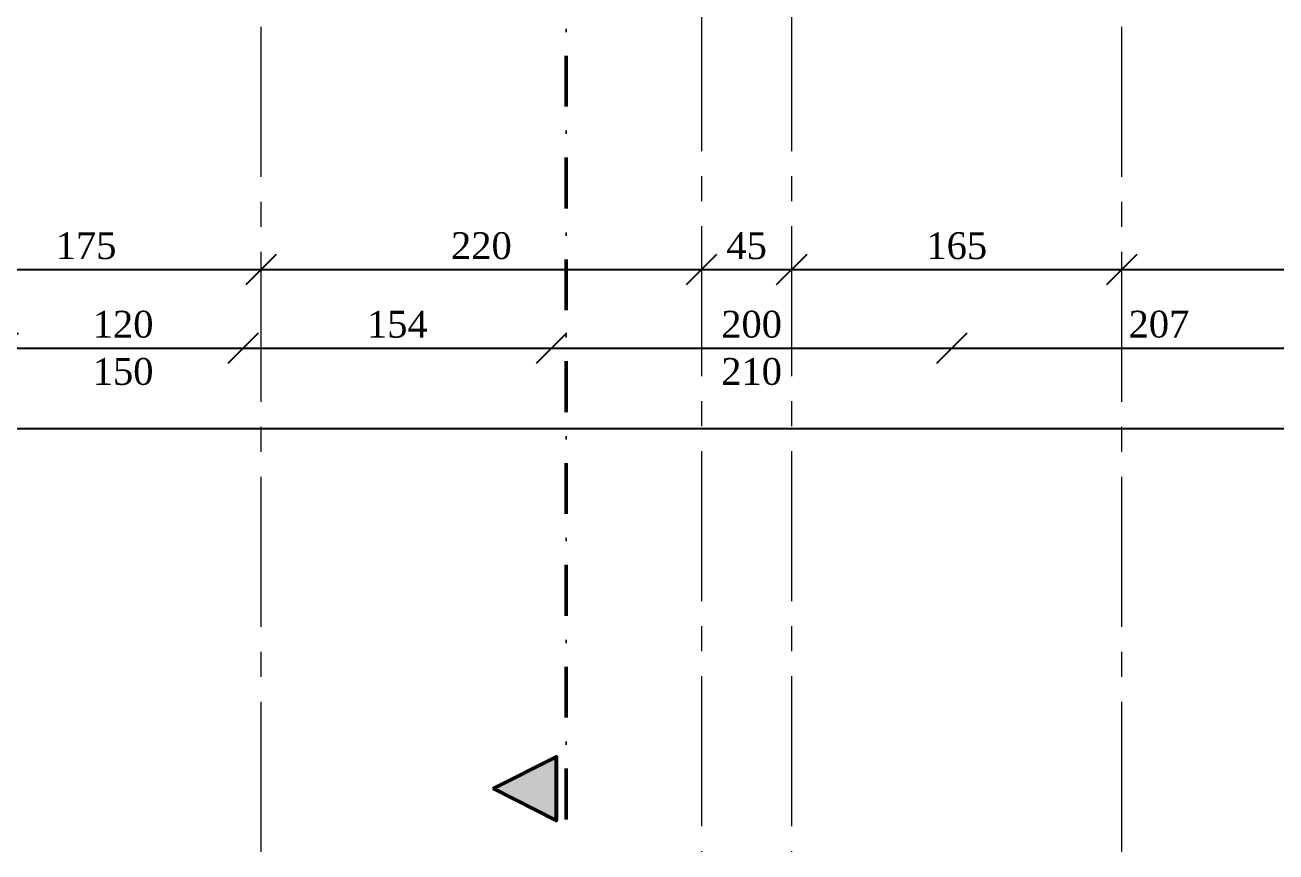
# Model space of a CAD drawing. Header units: millimetres. Extents: x 1373 to 40779, y 1939 to 6439.
# Drawn here: x 11148 to 11773, y 2926 to 3339 of the extents above; entities that cross this region are included whole.
import ezdxf

# ---------------------------------------------------------------- set-up
doc = ezdxf.new("R2010")
doc.units = ezdxf.units.MM
doc.linetypes.add('DASHDOTX2', pattern=[50.8, 25.4, -12.7, 0, -12.7])
doc.linetypes.add('IMPORT-CENTER2', pattern=[112.5, 75, -12.5, 12.5, -12.5])
for name, color, linetype, lineweight in [('A-ANNO-DIMS', 211, 'Continuous', 18), ('A-DETL', 6, 'Continuous', 30), ('A-WALL', 20, 'Continuous', 9), ('kest', 4, 'DASHDOTX2', 50), ('S-GRID', 252, 'IMPORT-CENTER2', 5)]:
    doc.layers.add(name, color=color, linetype=linetype, lineweight=lineweight)
doc.styles.add('Times New Roman', font='times.ttf', dxfattribs={"height": 13.4})
doc.dimstyles.new('2_0_mm_-_Arial', dxfattribs={"dimscale": 30.48, "dimtxt": 14.029207, "dimasz": 0.492126, "dimexe": 0.328084, "dimexo": 0.625, "dimgap": 0.164042, "dimtad": 1, "dimdec": 0, "dimtxsty": 'Times New Roman', "dimblk1": 'OBLIQUE', "dimblk2": 'OBLIQUE', "dimsah": 1, "dimcen": 2.5, "dimdle": 0.328084, "dimazin": 3, "dimtfac": 1, "dimtix": 1, "dimtmove": 0, "dimatfit": 3, "dimfxl": 0.656168, "dimfxlon": 1, "dimtvp": 1, "dimarcsym": 2})

# ---------------------------------------------------------------- blocks, each defined once
blk = doc.blocks.new('_Oblique')
at = {"color": 0, "linetype": 'ByBlock', "lineweight": -2}
blk.add_line((-0.5, -0.5), (0.5, 0.5), dxfattribs=at)
blk = doc.blocks.new('*D17564')
at = {"layer": 'A-ANNO-DIMS', "color": 0, "lineweight": -2, "transparency": 16777216}
blk.add_line((11127.07, 3177.98), (11267.07, 3177.98), dxfattribs=at)
at = {"layer": 'Defpoints', "color": 0, "transparency": 16777216}
for p in [(11137.07, 3197.98), (11257.07, 3197.98), (11257.07, 3177.98)]:
    blk.add_point(p, dxfattribs=at)
at = {"layer": 'A-ANNO-DIMS', "color": 0, "lineweight": -2, "transparency": 16777216, "xscale": 15, "yscale": 15, "zscale": 15, "rotation": 180}
blk.add_blockref('_Oblique', (11137.07, 3177.98), dxfattribs=at)
at = {"layer": 'A-ANNO-DIMS', "color": 0, "lineweight": -2, "transparency": 16777216, "xscale": 15, "yscale": 15, "zscale": 15}
blk.add_blockref('_Oblique', (11257.07, 3177.98), dxfattribs=at)
at = {"layer": 'A-ANNO-DIMS', "color": 0, "transparency": 16777216, "char_height": 13.4, "width": 36.4299, "attachment_point": 5, "style": 'Times New Roman'}
for s, insert in [('\\A1;120', (11197.07, 3189.8)), ('\\A1;150', (11197.07, 3166.17))]:
    blk.add_mtext(s, dxfattribs=dict(at, insert=insert))
blk = doc.blocks.new('*D17565')
at = {"layer": 'A-ANNO-DIMS', "color": 0, "lineweight": -2, "transparency": 16777216}
blk.add_line((11247.07, 3177.98), (11421.07, 3177.98), dxfattribs=at)
at = {"layer": 'Defpoints', "color": 0, "transparency": 16777216}
for p in [(11257.07, 3197.98), (11411.07, 3197.98), (11411.07, 3177.98)]:
    blk.add_point(p, dxfattribs=at)
at = {"layer": 'A-ANNO-DIMS', "color": 0, "lineweight": -2, "transparency": 16777216, "xscale": 15, "yscale": 15, "zscale": 15, "rotation": 180}
blk.add_blockref('_Oblique', (11257.07, 3177.98), dxfattribs=at)
at = {"layer": 'A-ANNO-DIMS', "color": 0, "lineweight": -2, "transparency": 16777216, "xscale": 15, "yscale": 15, "zscale": 15}
blk.add_blockref('_Oblique', (11411.07, 3177.98), dxfattribs=at)
at = {"layer": 'A-ANNO-DIMS', "color": 0, "transparency": 16777216, "insert": (11334.07, 3189.8), "char_height": 13.4, "width": 36.4299, "attachment_point": 5, "style": 'Times New Roman'}
blk.add_mtext('\\A1;154', dxfattribs=at)
blk = doc.blocks.new('*D17566')
at = {"layer": 'A-ANNO-DIMS', "color": 0, "lineweight": -2, "transparency": 16777216}
blk.add_line((11401.07, 3177.98), (11621.07, 3177.98), dxfattribs=at)
at = {"layer": 'Defpoints', "color": 0, "transparency": 16777216}
for p in [(11411.07, 3197.98), (11611.07, 3197.98), (11611.07, 3177.98)]:
    blk.add_point(p, dxfattribs=at)
at = {"layer": 'A-ANNO-DIMS', "color": 0, "lineweight": -2, "transparency": 16777216, "xscale": 15, "yscale": 15, "zscale": 15, "rotation": 180}
blk.add_blockref('_Oblique', (11411.07, 3177.98), dxfattribs=at)
at = {"layer": 'A-ANNO-DIMS', "color": 0, "lineweight": -2, "transparency": 16777216, "xscale": 15, "yscale": 15, "zscale": 15}
blk.add_blockref('_Oblique', (11611.07, 3177.98), dxfattribs=at)
at = {"layer": 'A-ANNO-DIMS', "color": 0, "transparency": 16777216, "char_height": 13.4, "width": 36.4299, "attachment_point": 5, "style": 'Times New Roman'}
for s, insert in [('\\A1;200', (11511.07, 3189.8)), ('\\A1;210', (11511.07, 3166.17))]:
    blk.add_mtext(s, dxfattribs=dict(at, insert=insert))
blk = doc.blocks.new('*D17567')
at = {"layer": 'A-ANNO-DIMS', "color": 0, "lineweight": -2, "transparency": 16777216}
blk.add_line((11601.07, 3177.98), (11828.07, 3177.98), dxfattribs=at)
at = {"layer": 'Defpoints', "color": 0, "transparency": 16777216}
for p in [(11611.07, 3197.98), (11818.07, 3197.98), (11818.07, 3177.98)]:
    blk.add_point(p, dxfattribs=at)
at = {"layer": 'A-ANNO-DIMS', "color": 0, "lineweight": -2, "transparency": 16777216, "xscale": 15, "yscale": 15, "zscale": 15, "rotation": 180}
blk.add_blockref('_Oblique', (11611.07, 3177.98), dxfattribs=at)
at = {"layer": 'A-ANNO-DIMS', "color": 0, "lineweight": -2, "transparency": 16777216, "xscale": 15, "yscale": 15, "zscale": 15}
blk.add_blockref('_Oblique', (11818.07, 3177.98), dxfattribs=at)
at = {"layer": 'A-ANNO-DIMS', "color": 0, "transparency": 16777216, "insert": (11714.57, 3189.82), "char_height": 13.4, "width": 36.4299, "attachment_point": 5, "style": 'Times New Roman'}
blk.add_mtext('\\A1;207', dxfattribs=at)
blk = doc.blocks.new('*D17570')
at = {"layer": 'A-ANNO-DIMS', "color": 0, "lineweight": -2, "transparency": 16777216}
for p, q in [((10056.35, 3155.91), (10056.35, 3127.81)), ((10046.35, 3137.81), (12184.05, 3137.81))]:
    blk.add_line(p, q, dxfattribs=at)
at = {"layer": 'Defpoints', "color": 0, "transparency": 16777216}
for p in [(10056.35, 3157.81), (12174.05, 3157.81), (12174.05, 3137.81)]:
    blk.add_point(p, dxfattribs=at)
at = {"layer": 'A-ANNO-DIMS', "color": 0, "lineweight": -2, "transparency": 16777216, "xscale": 15, "yscale": 15, "zscale": 15, "rotation": 180}
blk.add_blockref('_Oblique', (10056.35, 3137.81), dxfattribs=at)
at = {"layer": 'A-ANNO-DIMS', "color": 0, "lineweight": -2, "transparency": 16777216, "xscale": 15, "yscale": 15, "zscale": 15}
blk.add_blockref('_Oblique', (12174.05, 3137.81), dxfattribs=at)
at = {"layer": 'A-ANNO-DIMS', "color": 0, "transparency": 16777216, "insert": (11115.2, 3149.63), "char_height": 13.4, "width": 48.5733, "attachment_point": 5, "style": 'Times New Roman'}
blk.add_mtext('\\A1;2118', dxfattribs=at)
blk = doc.blocks.new('*D17575')
at = {"layer": 'A-ANNO-DIMS', "color": 0, "lineweight": -2, "transparency": 16777216}
blk.add_line((11081.07, 3217.24), (11276.07, 3217.24), dxfattribs=at)
at = {"layer": 'Defpoints', "color": 0, "transparency": 16777216}
for p in [(11091.07, 3237.24), (11266.07, 3237.24), (11266.07, 3217.24)]:
    blk.add_point(p, dxfattribs=at)
at = {"layer": 'A-ANNO-DIMS', "color": 0, "lineweight": -2, "transparency": 16777216, "xscale": 15, "yscale": 15, "zscale": 15, "rotation": 180}
blk.add_blockref('_Oblique', (11091.07, 3217.24), dxfattribs=at)
at = {"layer": 'A-ANNO-DIMS', "color": 0, "lineweight": -2, "transparency": 16777216, "xscale": 15, "yscale": 15, "zscale": 15}
blk.add_blockref('_Oblique', (11266.07, 3217.24), dxfattribs=at)
at = {"layer": 'A-ANNO-DIMS', "color": 0, "transparency": 16777216, "insert": (11178.57, 3229.07), "char_height": 13.4, "width": 36.4299, "attachment_point": 5, "style": 'Times New Roman'}
blk.add_mtext('\\A1;175', dxfattribs=at)
blk = doc.blocks.new('*D17576')
at = {"layer": 'A-ANNO-DIMS', "color": 0, "lineweight": -2, "transparency": 16777216}
blk.add_line((11256.07, 3217.24), (11496.07, 3217.24), dxfattribs=at)
at = {"layer": 'Defpoints', "color": 0, "transparency": 16777216}
for p in [(11266.07, 3237.24), (11486.07, 3237.24), (11486.07, 3217.24)]:
    blk.add_point(p, dxfattribs=at)
at = {"layer": 'A-ANNO-DIMS', "color": 0, "lineweight": -2, "transparency": 16777216, "xscale": 15, "yscale": 15, "zscale": 15, "rotation": 180}
blk.add_blockref('_Oblique', (11266.07, 3217.24), dxfattribs=at)
at = {"layer": 'A-ANNO-DIMS', "color": 0, "lineweight": -2, "transparency": 16777216, "xscale": 15, "yscale": 15, "zscale": 15}
blk.add_blockref('_Oblique', (11486.07, 3217.24), dxfattribs=at)
at = {"layer": 'A-ANNO-DIMS', "color": 0, "transparency": 16777216, "insert": (11376.07, 3229.05), "char_height": 13.4, "width": 36.4299, "attachment_point": 5, "style": 'Times New Roman'}
blk.add_mtext('\\A1;220', dxfattribs=at)
blk = doc.blocks.new('*D17577')
at = {"layer": 'A-ANNO-DIMS', "color": 0, "lineweight": -2, "transparency": 16777216}
blk.add_line((11476.07, 3217.24), (11541.07, 3217.24), dxfattribs=at)
at = {"layer": 'Defpoints', "color": 0, "transparency": 16777216}
for p in [(11486.07, 3237.24), (11531.07, 3237.24), (11531.07, 3217.24)]:
    blk.add_point(p, dxfattribs=at)
at = {"layer": 'A-ANNO-DIMS', "color": 0, "lineweight": -2, "transparency": 16777216, "xscale": 15, "yscale": 15, "zscale": 15, "rotation": 180}
blk.add_blockref('_Oblique', (11486.07, 3217.24), dxfattribs=at)
at = {"layer": 'A-ANNO-DIMS', "color": 0, "lineweight": -2, "transparency": 16777216, "xscale": 15, "yscale": 15, "zscale": 15}
blk.add_blockref('_Oblique', (11531.07, 3217.24), dxfattribs=at)
at = {"layer": 'A-ANNO-DIMS', "color": 0, "transparency": 16777216, "insert": (11508.57, 3229.05), "char_height": 13.4, "width": 24.2866, "attachment_point": 5, "style": 'Times New Roman'}
blk.add_mtext('\\A1;45', dxfattribs=at)
blk = doc.blocks.new('*D17578')
at = {"layer": 'A-ANNO-DIMS', "color": 0, "lineweight": -2, "transparency": 16777216}
blk.add_line((11521.07, 3217.24), (11706.07, 3217.24), dxfattribs=at)
at = {"layer": 'Defpoints', "color": 0, "transparency": 16777216}
for p in [(11531.07, 3237.24), (11696.07, 3237.24), (11696.07, 3217.24)]:
    blk.add_point(p, dxfattribs=at)
at = {"layer": 'A-ANNO-DIMS', "color": 0, "lineweight": -2, "transparency": 16777216, "xscale": 15, "yscale": 15, "zscale": 15, "rotation": 180}
blk.add_blockref('_Oblique', (11531.07, 3217.24), dxfattribs=at)
at = {"layer": 'A-ANNO-DIMS', "color": 0, "lineweight": -2, "transparency": 16777216, "xscale": 15, "yscale": 15, "zscale": 15}
blk.add_blockref('_Oblique', (11696.07, 3217.24), dxfattribs=at)
at = {"layer": 'A-ANNO-DIMS', "color": 0, "transparency": 16777216, "insert": (11613.57, 3229.05), "char_height": 13.4, "width": 36.4299, "attachment_point": 5, "style": 'Times New Roman'}
blk.add_mtext('\\A1;165', dxfattribs=at)
blk = doc.blocks.new('*D17579')
at = {"layer": 'A-ANNO-DIMS', "color": 0, "lineweight": -2, "transparency": 16777216}
blk.add_line((11686.07, 3217.24), (12114.83, 3217.24), dxfattribs=at)
at = {"layer": 'Defpoints', "color": 0, "transparency": 16777216}
for p in [(11696.07, 3237.24), (12104.83, 3237.24), (12104.83, 3217.24)]:
    blk.add_point(p, dxfattribs=at)
at = {"layer": 'A-ANNO-DIMS', "color": 0, "lineweight": -2, "transparency": 16777216, "xscale": 15, "yscale": 15, "zscale": 15, "rotation": 180}
blk.add_blockref('_Oblique', (11696.07, 3217.24), dxfattribs=at)
at = {"layer": 'A-ANNO-DIMS', "color": 0, "lineweight": -2, "transparency": 16777216, "xscale": 15, "yscale": 15, "zscale": 15}
blk.add_blockref('_Oblique', (12104.83, 3217.24), dxfattribs=at)
at = {"layer": 'A-ANNO-DIMS', "color": 0, "transparency": 16777216, "insert": (11900.45, 3229.07), "char_height": 13.4, "width": 36.4299, "attachment_point": 5, "style": 'Times New Roman'}
blk.add_mtext('\\A1;409', dxfattribs=at)
blk = doc.blocks.new('KESİT')
at = {"layer": 'A-WALL'}
blk.add_hatch(color=4, dxfattribs=at).paths.add_polyline_path([(14731.35, 2957.73), (14762.75, 2973.72), (14762.75, 2941.75)])
at = {"layer": 'A-WALL', "color": 4, "lineweight": 53}
blk.add_lwpolyline([(14731.35, 2957.73), (14762.75, 2973.72), (14762.75, 2941.75), (14731.35, 2957.73)], dxfattribs=at)
at = {"layer": 'kest'}
blk.add_line((14767.84, 2942.37), (14767.85, 5394.21), dxfattribs=at)

msp = doc.modelspace()

# ---------------------------------------------------------------- linework, layer by layer
at = {"layer": 'S-GRID', "lineweight": 18}
for p, q in [((11266.07, 2926.07), (11266.07, 5376.43)), ((11486.07, 5376.43), (11486.07, 2926.07)), ((11531.07, 5376.43), (11531.07, 2926.07)), ((11696.07, 2926.07), (11696.07, 5376.43))]:
    msp.add_line(p, q, dxfattribs=at)

# ---------------------------------------------------------------- block references
at = {"layer": 'A-DETL'}
msp.add_blockref('KESİT', (-3349.35, 0), dxfattribs=at)

# ---------------------------------------------------------------- dimensions: what is measured, and where the dimension line sits
at = {"layer": 'A-ANNO-DIMS'}
for base, p1, p2, override, picture, middle in [((11266.07, 3217.24), (11091.07, 3237.24), (11266.07, 3237.24), {"dimse1": 1, "dimse2": 1, "dimfxl": 175}, '*D17575', (11178.57, 3229.07)), ((11486.07, 3217.24), (11266.07, 3237.24), (11486.07, 3237.24), {"dimse1": 1, "dimse2": 1, "dimfxl": 220}, '*D17576', (11376.07, 3229.05)), ((11531.07, 3217.24), (11486.07, 3237.24), (11531.07, 3237.24), {"dimse1": 1, "dimse2": 1, "dimfxl": 45}, '*D17577', (11508.57, 3229.05)), ((11696.07, 3217.24), (11531.07, 3237.24), (11696.07, 3237.24), {"dimse1": 1, "dimse2": 1, "dimfxl": 165}, '*D17578', (11613.57, 3229.05)), ((12104.83, 3217.24), (11696.07, 3237.24), (12104.83, 3237.24), {"dimse1": 1, "dimse2": 1, "dimfxl": 408.759004}, '*D17579', (11900.45, 3229.07)), ((11411.07, 3177.98), (11257.07, 3197.98), (11411.07, 3197.98), {"dimse1": 1, "dimse2": 1, "dimfxl": 154}, '*D17565', (11334.07, 3189.8)), ((11818.07, 3177.98), (11611.07, 3197.98), (11818.07, 3197.98), {"dimse1": 1, "dimse2": 1, "dimfxl": 207}, '*D17567', (11714.57, 3189.82)), ((12174.05, 3137.81), (10056.35, 3157.81), (12174.05, 3157.81), {"dimse1": 0, "dimse2": 1, "dimfxl": 2117.692223}, '*D17570', (11115.2, 3149.63))]:
    dim = msp.add_linear_dim(base=base, p1=p1, p2=p2, dimstyle='2_0_mm_-_Arial', override=override, dxfattribs=at)
    dim.commit()
    dim.dimension.update_dxf_attribs({"geometry": picture, "text_midpoint": middle})
for base, p1, p2, text, override, picture, middle in [((11257.07, 3177.98), (11137.07, 3197.98), (11257.07, 3197.98), '<>\\X150', {"dimse1": 1, "dimse2": 1, "dimfxl": 120}, '*D17564', (11197.07, 3177.98)), ((11611.07, 3177.98), (11411.07, 3197.98), (11611.07, 3197.98), '<>\\X210', {"dimse1": 1, "dimse2": 1, "dimfxl": 200}, '*D17566', (11511.07, 3177.98))]:
    dim = msp.add_linear_dim(base=base, p1=p1, p2=p2, text=text, dimstyle='2_0_mm_-_Arial', override=override, dxfattribs=at)
    dim.commit()
    dim.dimension.update_dxf_attribs({"geometry": picture, "text_midpoint": middle})

doc.saveas('drawing.dxf')
